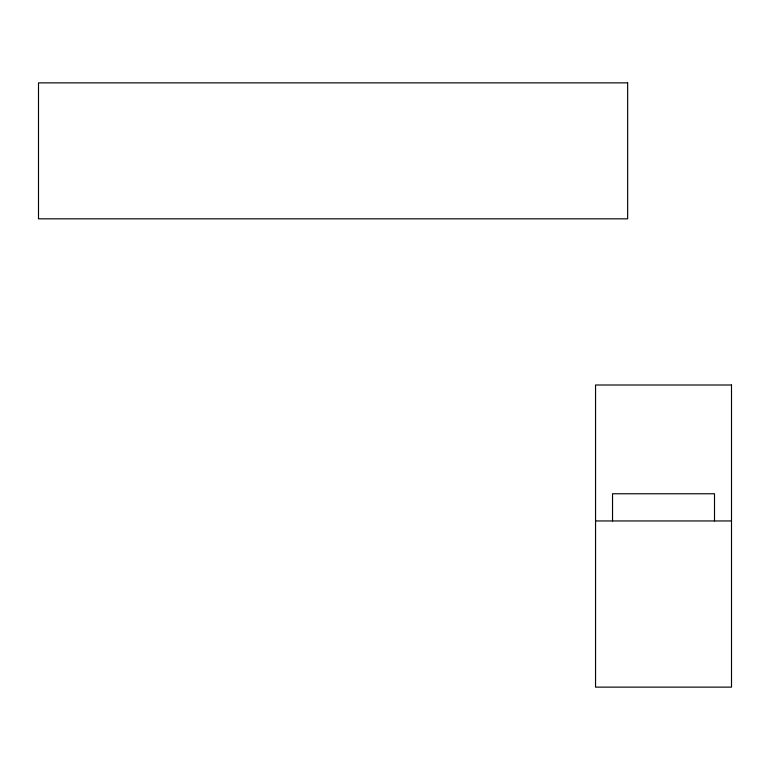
<?xml version="1.0" encoding="UTF-8"?>
<svg xmlns="http://www.w3.org/2000/svg" width="770" height="770" viewBox="0 0 770 770"><rect width="100%" height="100%" fill="white"/><g stroke="black" fill="none" stroke-linecap="round" stroke-linejoin="round"><path stroke-width="1.16" d="M595.547 520.953L731.5 520.953M714.502 520.953L714.502 493.762L612.535 493.762L612.535 520.953M627.646 82.871L38.5 82.871L38.5 218.834L627.646 218.834L627.646 82.871M731.5 385L595.547 385L595.547 687.129L731.5 687.129L731.5 385"/></g></svg>
